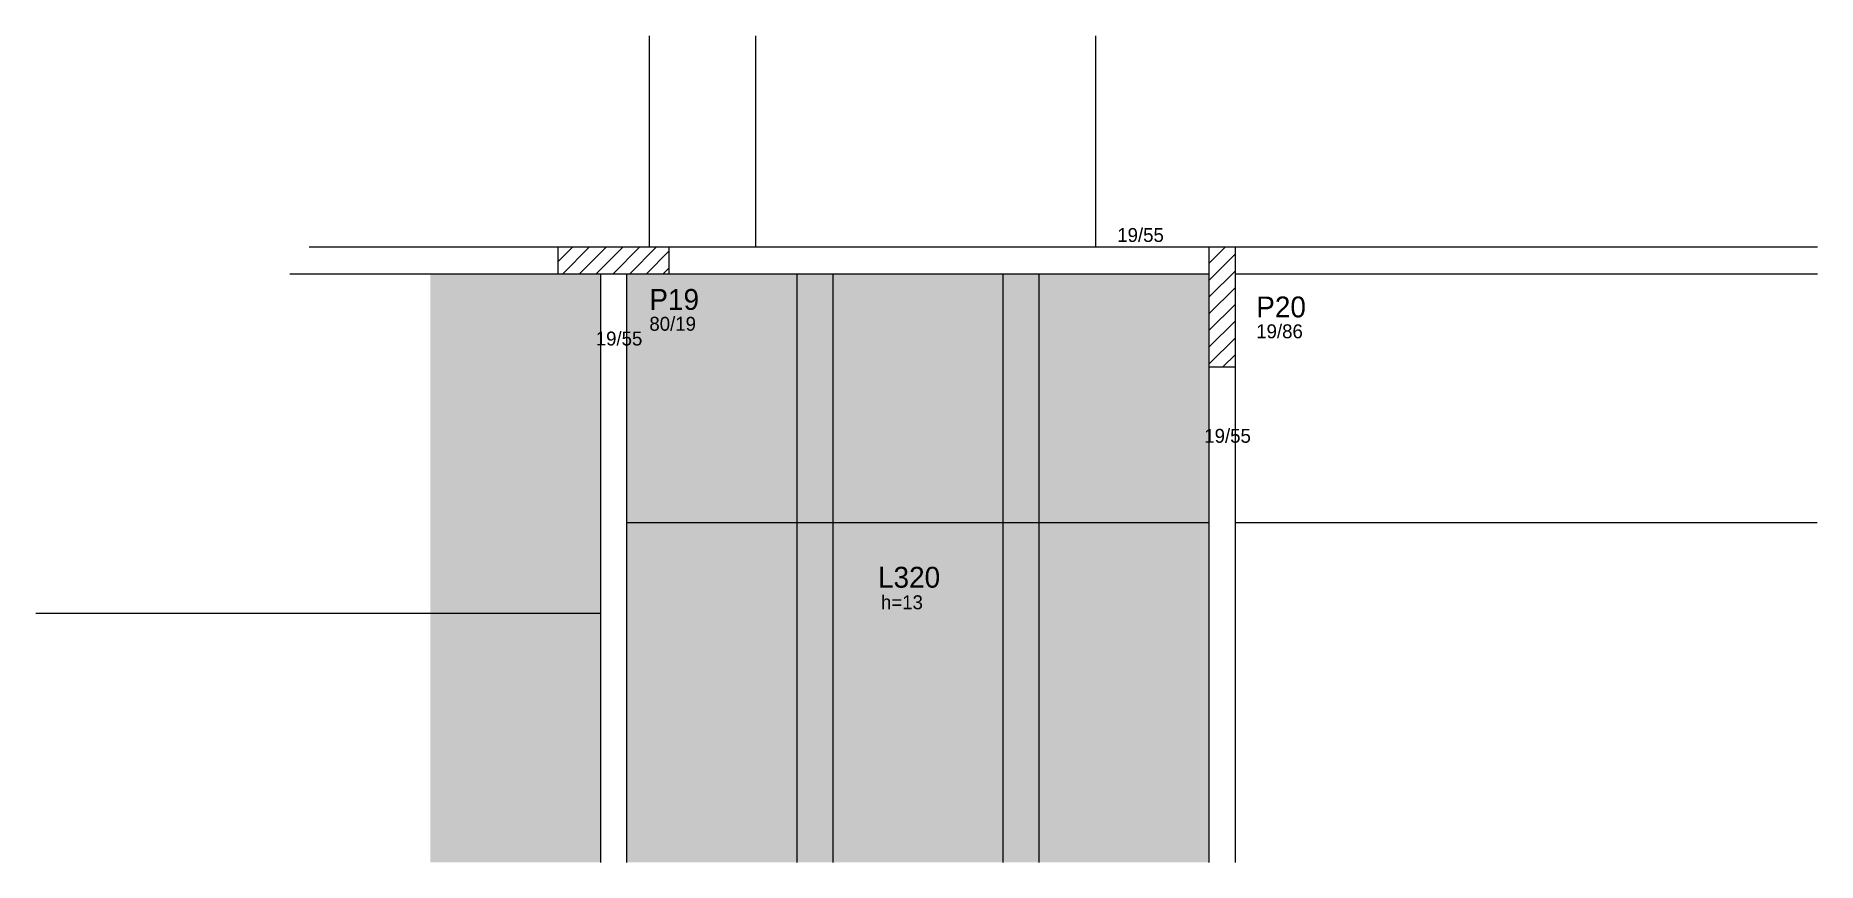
# Model space of a CAD drawing. Header units: metres. Extents: x 2743 to 4022, y 1668 to 2262.
import ezdxf

# ---------------------------------------------------------------- set-up
doc = ezdxf.new("R2010")
doc.units = ezdxf.units.M
for name, color, linetype in [('3', 7, 'Continuous'), ('4', 7, 'Continuous'), ('7', 7, 'Continuous'), ('Hachura', 7, 'Continuous'), ('Painéis', 7, 'Continuous'), ('REAPROVEITAMENTO', 7, 'Continuous')]:
    doc.layers.add(name, color=color, linetype=linetype)

msp = doc.modelspace()

# ---------------------------------------------------------------- hatches: boundary and pattern name
at = {"layer": 'Hachura'}
h = msp.add_hatch(color=7, dxfattribs=at)
h.dxf.hatch_style = 1
h.paths.add_polyline_path([(3289.1, 1667.9), (3315.1, 1667.9), (3315.1, 1667.9), (3315.1, 2090.9), (3315.1, 2090.9), (3289.1, 2090.9), (3289.1, 2090.9), (3289.1, 1667.9)])
h = msp.add_hatch(color=7, dxfattribs=at)
h.dxf.hatch_style = 1
h.paths.add_polyline_path([(3437.1, 1667.9), (3463.1, 1667.9), (3463.1, 1667.9), (3463.1, 2090.9), (3463.1, 2090.9), (3437.1, 2090.9), (3437.1, 2090.9), (3437.1, 1667.9)])
at = {"layer": 'REAPROVEITAMENTO'}
h = msp.add_hatch(color=7, dxfattribs=at)
h.dxf.hatch_style = 1
h.paths.add_polyline_path([(3148.1, 1667.9), (3026.1, 1667.9), (3026.1, 1667.9), (3026.1, 2090.9), (3026.1, 2090.9), (3148.1, 2090.9), (3148.1, 2090.9), (3148.1, 1667.9)])
h = msp.add_hatch(color=7, dxfattribs=at)
h.dxf.hatch_style = 1
h.paths.add_polyline_path([(3289.1, 1667.9), (3167.1, 1667.9), (3167.1, 1667.9), (3167.1, 2090.9), (3167.1, 2090.9), (3289.1, 2090.9), (3289.1, 2090.9), (3289.1, 1667.9)])
h = msp.add_hatch(color=7, dxfattribs=at)
h.dxf.hatch_style = 1
h.paths.add_polyline_path([(3437.1, 1667.9), (3315.1, 1667.9), (3315.1, 1667.9), (3315.1, 2090.9), (3315.1, 2090.9), (3437.1, 2090.9), (3437.1, 2090.9), (3437.1, 1667.9)])
h = msp.add_hatch(color=7, dxfattribs=at)
h.dxf.hatch_style = 1
h.paths.add_polyline_path([(3585.1, 1667.9), (3463.1, 1667.9), (3463.1, 1667.9), (3463.1, 2090.9), (3463.1, 2090.9), (3585.1, 2090.9), (3585.1, 2090.9), (3585.1, 1667.9)])

# ---------------------------------------------------------------- linework, layer by layer
at = {"layer": '3', "color": 7, "lineweight": 25}
for p, q in [((3117.6, 2099.4), (3128.1, 2109.9)), ((3121.1, 2090.9), (3140.1, 2109.9)), ((3133.2, 2090.9), (3152.2, 2109.9)), ((3145.2, 2090.9), (3164.2, 2109.9)), ((3157.2, 2090.9), (3176.2, 2109.9)), ((3169.2, 2090.9), (3188.2, 2109.9)), ((3181.2, 2090.9), (3197.6, 2107.3)), ((3585.1, 2098.1), (3596.9, 2109.9)), ((3585.1, 2086.1), (3604.1, 2105.1)), ((3193.3, 2090.9), (3197.6, 2095.2)), ((3585.1, 2074), (3604.1, 2093)), ((3585.1, 2062), (3604.1, 2081)), ((3585.1, 2050), (3604.1, 2069)), ((3585.1, 2038), (3604.1, 2057)), ((3585.1, 2025.9), (3604.1, 2044.9)), ((3595.1, 2023.9), (3604.1, 2032.9))]:
    msp.add_line(p, q, dxfattribs=at)
for points in [[(3117.6, 2109.9), (2939.1, 2109.9)], [(3585.1, 2109.9), (3197.6, 2109.9)], [(4022.1, 2109.9), (3604.1, 2109.9)], [(2925.1, 2090.9), (3117.6, 2090.9)], [(3148.1, 2090.9), (3148.1, 1667.9)], [(3167.1, 1667.9), (3167.1, 2090.9)], [(3197.6, 2090.9), (3585.1, 2090.9)], [(3604.1, 2090.9), (4022.1, 2090.9)], [(3585.1, 2023.9), (3585.1, 1667.9)], [(3604.1, 1667.9), (3604.1, 2023.9)]]:
    msp.add_lwpolyline(points, dxfattribs=at)
at = {"layer": '7', "color": 7, "lineweight": 25}
for points in [[(3117.6, 2090.9), (3197.6, 2090.9), (3197.6, 2109.9), (3117.6, 2109.9), (3117.6, 2090.9)], [(3585.1, 2023.9), (3604.1, 2023.9), (3604.1, 2109.9), (3585.1, 2109.9), (3585.1, 2023.9)]]:
    msp.add_lwpolyline(points, dxfattribs=at)
at = {"layer": 'Painéis', "color": 7, "lineweight": 25}
for p, q in [((3183.1, 2261.9), (3183.1, 2109.9)), ((3259.6, 2261.9), (3259.6, 2109.9)), ((3503.6, 2261.9), (3503.6, 2109.9)), ((3289.1, 2090.9), (3289.1, 1667.9)), ((3315.1, 2090.9), (3315.1, 1667.9)), ((3437.1, 2090.9), (3437.1, 1667.9)), ((3463.1, 2090.9), (3463.1, 1667.9)), ((3585, 1911.9), (3167, 1911.9)), ((4022, 1911.9), (3604, 1911.9)), ((2742.6, 1846.9), (3148.1, 1846.9))]:
    msp.add_line(p, q, dxfattribs=at)

# ---------------------------------------------------------------- texts
at = {"layer": '3', "color": 7, "lineweight": 25}
for s, p in [('19/55', (3519.3, 2113.7)), ('80/19', (3183.3, 2049.9)), ('19/55', (3144.8, 2039.3)), ('19/86', (3619.1, 2044.5)), ('19/55', (3581.8, 1969.4)), ('h=13', (3349.6, 1849.8))]:
    msp.add_text(s, height=10, dxfattribs=at).set_placement(p)
at = {"layer": '4', "color": 7, "lineweight": 25}
for s, p in [('P19', (3183.3, 2064.9)), ('P20', (3619.1, 2059.5)), ('L320', (3347.5, 1865.3))]:
    msp.add_text(s, height=15, dxfattribs=at).set_placement(p)

doc.saveas('drawing.dxf')
